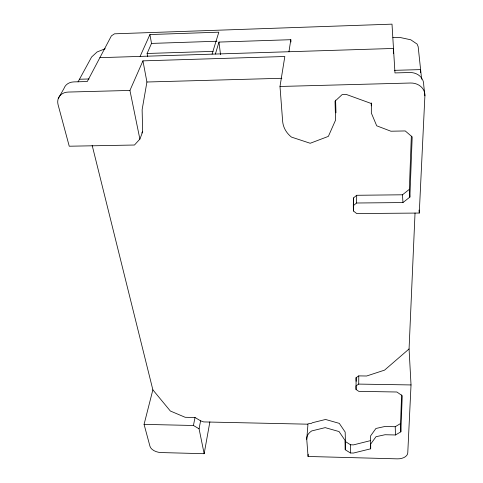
<?xml version="1.0" encoding="UTF-8"?>
<svg xmlns="http://www.w3.org/2000/svg" width="483" height="483" viewBox="0 0 483 483"><rect width="100%" height="100%" fill="white"/><g stroke="black" fill="none" stroke-linecap="round" stroke-linejoin="round"><path stroke-width="0.72" d="M415.036 213.009L409.065 348.961L411.027 384.939L407.767 452.903A10.264 6.267 1.2 0 1 397.274 458.85L308.057 456.471L306.753 439.325A19.151 11.93 4.2 0 1 311.734 430.921L325.174 427.636L339.042 431.548L344.971 440.248L345.248 449.733L350.392 452.976L353.411 453.054L370.666 448.81L370.63 435.847L375.925 428.475L384.848 426.495L395.215 426.724L400.534 423.555L401.608 394.961M371.27 105.831L371.276 102.921M370.666 448.81L370.678 444.064L376.015 436.704L385.029 434.736L395.492 434.978L400.86 431.82L402.248 395.704L396.869 392.003L358.803 391.351L356.049 389.503L355.995 385.875L358.718 384.094L411.027 384.939M358.718 384.094L358.784 375.889L366.651 376.003L384.571 370.129L409.065 348.961M356.049 389.503L356.092 377.67L358.784 375.889M58.25 98.61L64.022 88.383A14.242 11.351 30.9 0 1 73.935 81.893L87.29 81.518L111.386 35.881L114.495 33.816L392.003 24.15L394.973 72.927L409.62 72.516A14.617 12.775 -13.1 0 1 423.73 85.147L424.895 95.803L419.268 213.051L356.714 213.558L353.387 210.968L353.308 205.692L356.587 203.005L356.695 195.283L402.496 194.794L409.343 189.348L411.341 136.212M350.392 452.976L350.531 444.795L345.436 441.559L345.164 432.062L339.289 423.368L325.554 419.473L312.235 422.776L311.626 423.301L307.997 423.814L306.753 439.325M353.308 205.692L353.459 197.964L356.695 195.283M353.387 210.968L353.459 197.964M393.488 53.565L393.591 48.451L99.884 57.67M345.248 449.733L345.436 441.559M356.587 203.005L402.943 202.564L409.874 197.1L412.186 136.888L405.237 130.941L390.91 131.219L376.71 125.809L371.342 113.052L371.361 103.543L346.474 94.505L342.121 94.614L335.027 101.219L335.582 120.074L328.362 136.381L310.201 143.27L291.448 137.087A26.529 23.081 4.4 0 1 282.633 121.209L280.001 86.469L284.825 56.505L142.938 60.864L129.933 90.436L139.877 139.098L134.473 145.021L69.244 146.222L58.105 104.823A14.508 11.459 30.2 0 1 68.314 92.06L129.933 90.436M420.476 72.613L420.608 69.6L394.587 70.337M308.057 456.471L308.196 454.262M288.955 51.735L290.814 39.697L218.98 42.075L215.382 54.042M142.938 60.864L146.923 82.007L142.123 109.701L142.654 131.919L139.877 139.098M92.162 145.341L152.863 389.847L144.067 424.37L149.959 446.262A9.835 5.905 11.4 0 0 161.081 452.559L204.158 453.706L209.876 421.87M204.158 453.706L199.074 428.813L200.596 420.826L195.017 417.499L185.176 417.288L170.342 411.009L152.863 389.847M199.074 428.813L193.441 425.487L195.017 417.499M212.073 54.144L218.829 32.174L149.923 34.553L140.106 56.408M147.641 56.426L147.098 53.48L151.511 43.416L149.923 34.553M78.047 81.881L91.619 56.988L97.089 51.971L105.209 48.717M141.676 132.988L142.654 131.919M370.624 440.599L353.526 444.873L350.531 444.795M151.511 43.416L216.915 41.242M147.098 53.48L213.142 51.379M79.478 79.248L89.065 78.977M146.923 82.007L281.818 78.282M280.001 86.469L410.514 83.016A14.907 12.92 -12.1 0 1 424.895 95.803M392.908 37.535L400.437 37.565L410.767 39.787L417.107 44.086L418.169 46.688L421.629 79.212M144.067 424.37L193.441 425.487M200.596 420.826L203.681 421.925L307.762 424.183M218.98 42.075L220.532 54.694M419.027 210.045L419.268 213.051M409.343 189.348L409.874 197.1M290.814 39.697L290.953 41.949M402.496 194.794L402.943 202.564M400.534 423.555L400.86 431.82M395.215 426.724L395.492 434.978M335.6 100.096L335.969 112.835M356.092 377.67L356.146 381.298"/></g></svg>
